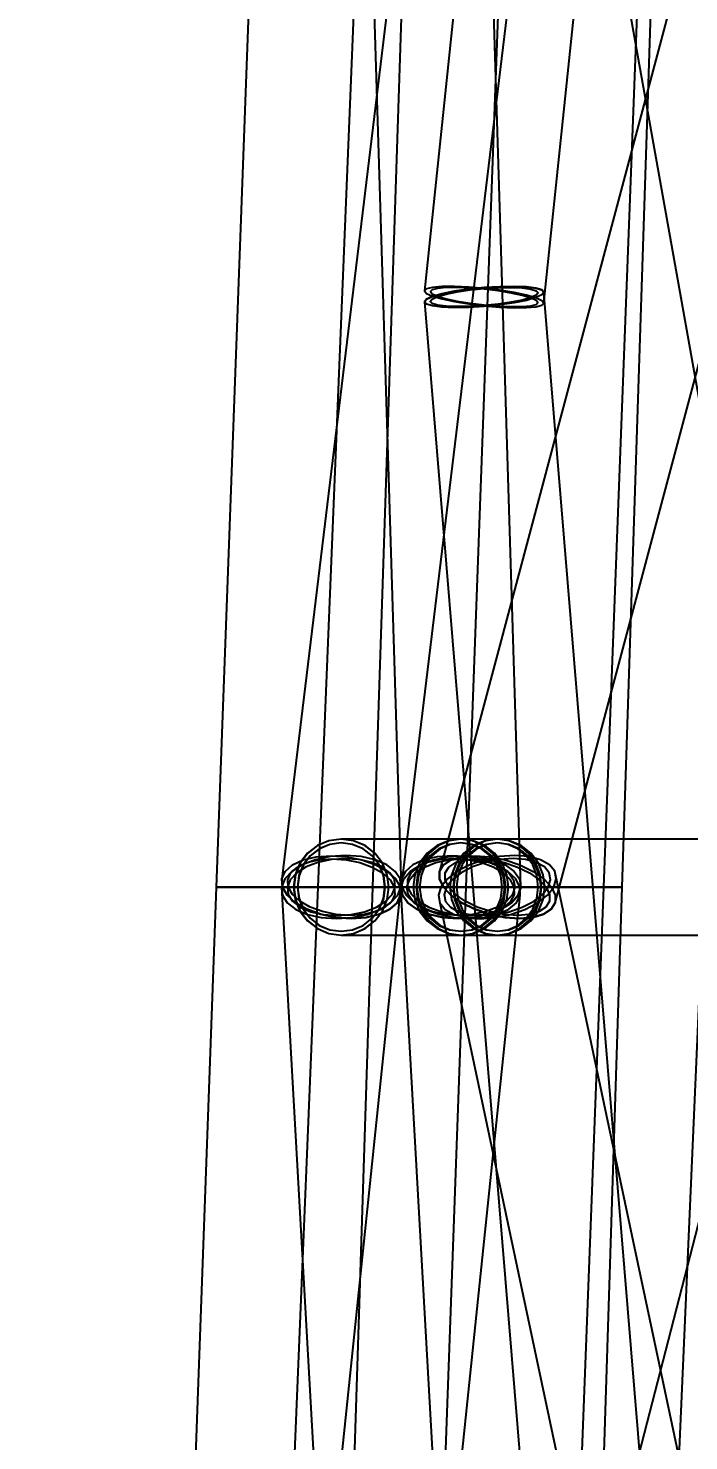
# Model space of a CAD drawing. Header units: millimetres. Extents: x -123812 to 252100, y -3000 to 639000.
# Drawn here: x -18928 to -16131, y 270154 to 276139 of the extents above; entities that cross this region are included whole.
import ezdxf

# ---------------------------------------------------------------- set-up
doc = ezdxf.new("R2010")
doc.units = ezdxf.units.MM
doc.layers.add('D-STR-DIM', color=7, linetype='Continuous', lineweight=13)
doc.layers.add('D-STR-STRC', color=7, linetype='Continuous', lineweight=25)
doc.styles.add('OpenSansCondensed-Light', font='OpenSansCondensed-Light.ttf')
doc.styles.add('TOWER_UNICODE', font='Arial Unicode.ttf')
doc.dimstyles.new('EZDXF', dxfattribs={"dimtxt": 0.25, "dimasz": 0.175, "dimexe": 0.375, "dimexo": 0.125, "dimgap": 0.1, "dimtad": 1, "dimlfac": 100, "dimzin": 12, "dimdsep": 46, "dimtxsty": 'OpenSansCondensed-Light', "dimblk": 'ARCHTICK', "dimcen": 2.5, "dimazin": 3, "dimtfac": 0.5, "dimtmove": 2, "dimatfit": 3})

# ---------------------------------------------------------------- blocks, each defined once
blk = doc.blocks.new('_ARCHTICK')
at = {"color": 0, "linetype": 'BYBLOCK', "const_width": 0.15}
blk.add_lwpolyline([(-0.5, -0.5), (0.5, 0.5)], dxfattribs=at)

msp = doc.modelspace()

# ---------------------------------------------------------------- linework, layer by layer
at = {"layer": 'D-STR-STRC'}
for points in [[(-14637, 300025.8), (-17249.6, 275025.8), (-17241, 275015.4), (-17215.8, 275003.9), (-17175.6, 274992.1), (-17123.3, 274980.9), (-17062.4, 274971), (-16997, 274963), (-16931.6, 274957.6), (-16870.6, 274955), (-16818.3, 274955.6), (-16778.2, 274959.1), (-16752.9, 274965.5), (-16744.3, 274974.2), (-14131.7, 299974.2)], [(-15188, 280066.4), (-17186.3, 272566.4), (-17186.5, 272534.4), (-17170, 272500), (-17137.8, 272465.6), (-17092.3, 272433.6), (-17036.5, 272406.1), (-16974.2, 272384.9), (-16909.6, 272371.7), (-16847.2, 272367.1), (-16791.1, 272371.7), (-16745.3, 272384.9), (-16712.9, 272406.1), (-16696, 272433.6), (-14697.7, 279933.6)], [(-16946.4, 280034.4), (-17854, 272534.4), (-17851.4, 272500), (-17831.9, 272465.6), (-17796.8, 272433.5), (-17748.4, 272405.9), (-17690, 272384.8), (-17625.7, 272371.5), (-17559.8, 272366.9), (-17496.8, 272371.5), (-17441, 272384.8), (-17396.2, 272405.9), (-17365.4, 272433.5), (-17350.8, 272465.6), (-16443.3, 279965.6)], [(-17580.6, 280000), (-17349.3, 272500), (-17343.5, 272465.6), (-17320.8, 272433.6), (-17282.7, 272406), (-17231.9, 272384.9), (-17171.8, 272371.6), (-17106.5, 272367.1), (-17040.5, 272371.6), (-16978.2, 272384.9), (-16924, 272406), (-16881.4, 272433.6), (-16853.4, 272465.6), (-16842, 272500), (-17073.2, 280000)], [(-17050.7, 279965.8), (-15711.7, 272465.8), (-15702.8, 272433.9), (-15677.3, 272406.5), (-15637.1, 272385.5), (-15584.9, 272372.3), (-15524.2, 272367.8), (-15459.2, 272372.3), (-15394.3, 272385.5), (-15333.9, 272406.5), (-15282.1, 272433.9), (-15242.6, 272465.8), (-15217.8, 272500), (-15209.7, 272534.2), (-16548.6, 280034.2)], [(-14679.2, 250020.4), (-16743.8, 275020.4), (-16752.4, 275030.1), (-16777.7, 275037.7), (-16818, 275042.8), (-16870.4, 275044.9), (-16931.4, 275044), (-16997, 275040.1), (-17062.5, 275033.5), (-17123.5, 275024.5), (-17176, 275013.9), (-17216.2, 275002.4), (-17241.5, 274990.7), (-17250.1, 274979.6), (-15185.6, 249979.6)], [(-15460.7, 272703.2), (-17095.6, 272703.2), (-17144.8, 272696.3), (-17190.5, 272676), (-17229.8, 272643.7), (-17260, 272601.6), (-17278.9, 272552.6), (-17285.4, 272500), (-17278.9, 272447.4), (-17260, 272398.4), (-17229.8, 272356.3), (-17190.5, 272324), (-17144.8, 272303.7), (-17095.6, 272296.8), (-15460.7, 272296.8)], [(-15151.7, 272703.2), (-16941.1, 272703.2), (-16989.6, 272696.3), (-17034.8, 272676), (-17073.6, 272643.7), (-17103.4, 272601.6), (-17122.1, 272552.6), (-17128.5, 272500), (-17122.1, 272447.4), (-17103.4, 272398.4), (-17073.6, 272356.3), (-17034.8, 272324), (-16989.6, 272303.7), (-16941.1, 272296.8), (-15151.7, 272296.8)], [(-17623.4, 264965.6), (-16844.4, 272465.6), (-16845.3, 272500), (-16863.3, 272534.4), (-16897.2, 272566.4), (-16944.5, 272593.9), (-17002.2, 272615), (-17066.3, 272628.3), (-17132.3, 272632.8), (-17195.8, 272628.3), (-17252.5, 272615), (-17298.6, 272593.9), (-17330.8, 272566.4), (-17346.9, 272534.4), (-18126, 265034.4)], [(-16927.6, 265000), (-17349.4, 272500), (-17353, 272534.5), (-17373.5, 272566.7), (-17409.6, 272594.4), (-17458.9, 272615.6), (-17517.9, 272628.9), (-17582.7, 272633.4), (-17648.8, 272628.9), (-17711.8, 272615.6), (-17767.3, 272594.4), (-17811.6, 272566.7), (-17841.6, 272534.5), (-17855.3, 272500), (-17433.5, 265000)], [(-17149.3, 264933.8), (-15215.6, 272433.8), (-15214.6, 272465.7), (-15230.4, 272500), (-15261.9, 272534.3), (-15307, 272566.2), (-15362.5, 272593.7), (-15424.7, 272614.7), (-15489.4, 272628), (-15552.1, 272632.5), (-15608.6, 272628), (-15655, 272614.7), (-15688.2, 272593.7), (-15705.9, 272566.2), (-17639.6, 265066.2)], [(-15108.5, 265067), (-16697.6, 272567), (-16720.3, 272594.8), (-16758.1, 272616.1), (-16808.3, 272629.5), (-16867.6, 272634.1), (-16931.9, 272629.5), (-16996.9, 272616.1), (-17058, 272594.8), (-17111.2, 272567), (-17152.8, 272534.7), (-17179.9, 272500), (-17190.8, 272465.3), (-17184.7, 272433), (-15595.6, 264933)]]:
    msp.add_lwpolyline(points, dxfattribs=at)
for points in [[(-18131.5, 272500), (-17073.3, 272500), (-16798.5, 280000), (-17855.3, 280000)], [(-17701.8, 272500), (-16489.5, 272500), (-16203.4, 280000), (-17395.9, 280000)], [(-17470.2, 272500), (-16412, 272500), (-16166.5, 280000), (-17223.2, 280000)], [(-16997, 274959.9), (-17062.5, 274956), (-17123.5, 274955.1), (-17176, 274957.2), (-17216.2, 274962.3), (-17241.5, 274969.9), (-17250.1, 274979.6), (-17241.5, 274990.7), (-17216.2, 275002.4), (-17176, 275013.9), (-17123.5, 275024.5), (-17062.5, 275033.5), (-16997, 275040.1), (-16931.4, 275044), (-16870.4, 275044.9), (-16818, 275042.8), (-16777.7, 275037.7), (-16752.4, 275030.1), (-16743.8, 275020.4), (-16752.4, 275009.3), (-16777.7, 274997.6), (-16818, 274986.1), (-16870.4, 274975.5), (-16931.4, 274966.5)], [(-16997, 275037), (-17062.4, 275042.4), (-17123.3, 275045), (-17175.6, 275044.4), (-17215.8, 275040.9), (-17241, 275034.5), (-17249.6, 275025.8), (-17241, 275015.4), (-17215.8, 275003.9), (-17175.6, 274992.1), (-17123.3, 274980.9), (-17062.4, 274971), (-16997, 274963), (-16931.6, 274957.6), (-16870.6, 274955), (-16818.3, 274955.6), (-16778.2, 274959.1), (-16752.9, 274965.5), (-16744.3, 274974.2), (-16752.9, 274984.6), (-16778.2, 274996.1), (-16818.3, 275007.9), (-16870.6, 275019.1), (-16931.6, 275029)], [(-16997, 274963.8), (-17056, 274960.3), (-17111.1, 274959.5), (-17158.4, 274961.4), (-17194.6, 274966), (-17217.4, 274972.9), (-17225.2, 274981.6), (-17217.4, 274991.6), (-17194.6, 275002.2), (-17158.4, 275012.6), (-17111.1, 275022.1), (-17056, 275030.2), (-16997, 275036.2), (-16937.9, 275039.7), (-16882.8, 275040.5), (-16835.6, 275038.6), (-16799.3, 275034), (-16776.5, 275027.1), (-16768.7, 275018.4), (-16776.5, 275008.4), (-16799.3, 274997.8), (-16835.6, 274987.4), (-16882.8, 274977.9), (-16937.9, 274969.8)], [(-16997, 275033.4), (-17055.9, 275038.2), (-17110.9, 275040.5), (-17158, 275040.1), (-17194.2, 275036.9), (-17217, 275031.1), (-17224.8, 275023.3), (-17217, 275013.9), (-17194.2, 275003.5), (-17158, 274992.9), (-17110.9, 274982.8), (-17055.9, 274973.8), (-16997, 274966.6), (-16938, 274961.8), (-16883.1, 274959.5), (-16835.9, 274959.9), (-16799.7, 274963.1), (-16776.9, 274968.9), (-16769.2, 274976.7), (-16776.9, 274986.1), (-16799.7, 274996.5), (-16835.9, 275007.1), (-16883.1, 275017.2), (-16938, 275026.2)], [(-17804.3, 272500), (-17797.5, 272447.4), (-17777.3, 272398.4), (-17745.2, 272356.3), (-17703.4, 272324), (-17654.7, 272303.7), (-17602.4, 272296.8), (-17095.6, 272296.8), (-17043.4, 272303.7), (-16994.7, 272324), (-16952.8, 272356.3), (-16920.7, 272398.4), (-16900.6, 272447.4), (-16893.7, 272500), (-16900.6, 272552.6), (-16920.7, 272601.6), (-16952.8, 272643.7), (-16994.7, 272676), (-17043.4, 272696.3), (-17095.6, 272703.2), (-17602.4, 272703.2), (-17654.7, 272696.3), (-17703.4, 272676), (-17745.2, 272643.7), (-17777.3, 272601.6), (-17797.5, 272552.6)], [(-17804.3, 272500), (-17797.5, 272447.4), (-17777.3, 272398.4), (-17745.2, 272356.3), (-17703.4, 272324), (-17654.7, 272303.7), (-17602.4, 272296.8), (-17550.1, 272303.7), (-17501.4, 272324), (-17459.6, 272356.3), (-17427.5, 272398.4), (-17407.3, 272447.4), (-17400.4, 272500), (-17407.3, 272552.6), (-17427.5, 272601.6), (-17459.6, 272643.7), (-17501.4, 272676), (-17550.1, 272696.3), (-17602.4, 272703.2), (-17654.7, 272696.3), (-17703.4, 272676), (-17745.2, 272643.7), (-17777.3, 272601.6), (-17797.5, 272552.6)], [(-17803.5, 272500), (-17796.6, 272447.4), (-17776.5, 272398.4), (-17744.6, 272356.3), (-17702.9, 272324), (-17654.4, 272303.7), (-17602.4, 272296.8), (-16941.1, 272296.8), (-16889.1, 272303.7), (-16840.6, 272324), (-16798.9, 272356.3), (-16767, 272398.4), (-16746.9, 272447.4), (-16740, 272500), (-16746.9, 272552.6), (-16767, 272601.6), (-16798.9, 272643.7), (-16840.6, 272676), (-16889.1, 272696.3), (-16941.1, 272703.2), (-17602.4, 272703.2), (-17654.4, 272696.3), (-17702.9, 272676), (-17744.6, 272643.7), (-17776.5, 272601.6), (-17796.6, 272552.6)], [(-17803.5, 272500), (-17796.6, 272447.4), (-17776.5, 272398.4), (-17744.6, 272356.3), (-17702.9, 272324), (-17654.4, 272303.7), (-17602.4, 272296.8), (-17550.3, 272303.7), (-17501.8, 272324), (-17460.2, 272356.3), (-17428.2, 272398.4), (-17408.1, 272447.4), (-17401.3, 272500), (-17408.1, 272552.6), (-17428.2, 272601.6), (-17460.2, 272643.7), (-17501.8, 272676), (-17550.3, 272696.3), (-17602.4, 272703.2), (-17654.4, 272696.3), (-17702.9, 272676), (-17744.6, 272643.7), (-17776.5, 272601.6), (-17796.6, 272552.6)], [(-17788.4, 272500), (-17782.1, 272451.5), (-17763.5, 272406.4), (-17733.9, 272367.6), (-17695.4, 272337.9), (-17650.5, 272319.2), (-17602.4, 272312.8), (-17554.2, 272319.2), (-17509.4, 272337.9), (-17470.8, 272367.6), (-17441.3, 272406.4), (-17422.7, 272451.5), (-17416.3, 272500), (-17422.7, 272548.5), (-17441.3, 272593.6), (-17470.8, 272632.4), (-17509.4, 272662.1), (-17554.2, 272680.8), (-17602.4, 272687.2), (-17650.5, 272680.8), (-17695.4, 272662.1), (-17733.9, 272632.4), (-17763.5, 272593.6), (-17782.1, 272548.5)], [(-17787.7, 272500), (-17781.3, 272451.5), (-17762.8, 272406.4), (-17733.4, 272367.6), (-17695, 272337.9), (-17650.3, 272319.2), (-17602.4, 272312.8), (-17554.4, 272319.2), (-17509.7, 272337.9), (-17471.4, 272367.6), (-17441.9, 272406.4), (-17423.4, 272451.5), (-17417.1, 272500), (-17423.4, 272548.5), (-17441.9, 272593.6), (-17471.4, 272632.4), (-17509.7, 272662.1), (-17554.4, 272680.8), (-17602.4, 272687.2), (-17650.3, 272680.8), (-17695, 272662.1), (-17733.4, 272632.4), (-17762.8, 272593.6), (-17781.3, 272548.5)], [(-17297.6, 272500), (-17290.7, 272447.4), (-17270.5, 272398.4), (-17238.4, 272356.3), (-17196.6, 272324), (-17147.9, 272303.7), (-17095.6, 272296.8), (-17043.4, 272303.7), (-16994.7, 272324), (-16952.8, 272356.3), (-16920.7, 272398.4), (-16900.6, 272447.4), (-16893.7, 272500), (-16900.6, 272552.6), (-16920.7, 272601.6), (-16952.8, 272643.7), (-16994.7, 272676), (-17043.4, 272696.3), (-17095.6, 272703.2), (-17147.9, 272696.3), (-17196.6, 272676), (-17238.4, 272643.7), (-17270.5, 272601.6), (-17290.7, 272552.6)], [(-17285.4, 272500), (-17278.9, 272447.4), (-17260, 272398.4), (-17229.8, 272356.3), (-17190.5, 272324), (-17144.8, 272303.7), (-17095.6, 272296.8), (-17046.5, 272303.7), (-17000.8, 272324), (-16961.5, 272356.3), (-16931.3, 272398.4), (-16912.4, 272447.4), (-16905.9, 272500), (-16912.4, 272552.6), (-16931.3, 272601.6), (-16961.5, 272643.7), (-17000.8, 272676), (-17046.5, 272696.3), (-17095.6, 272703.2), (-17144.8, 272696.3), (-17190.5, 272676), (-17229.8, 272643.7), (-17260, 272601.6), (-17278.9, 272552.6)], [(-17281.7, 272500), (-17275.4, 272451.5), (-17256.8, 272406.4), (-17227.2, 272367.6), (-17188.7, 272337.9), (-17143.8, 272319.2), (-17095.6, 272312.8), (-17047.5, 272319.2), (-17002.6, 272337.9), (-16964.1, 272367.6), (-16934.5, 272406.4), (-16915.9, 272451.5), (-16909.6, 272500), (-16915.9, 272548.5), (-16934.5, 272593.6), (-16964.1, 272632.4), (-17002.6, 272662.1), (-17047.5, 272680.8), (-17095.6, 272687.2), (-17143.8, 272680.8), (-17188.7, 272662.1), (-17227.2, 272632.4), (-17256.8, 272593.6), (-17275.4, 272548.5)], [(-17270.5, 272500), (-17264.5, 272451.5), (-17247, 272406.4), (-17219.2, 272367.6), (-17183, 272337.9), (-17140.9, 272319.2), (-17095.6, 272312.8), (-17050.4, 272319.2), (-17008.2, 272337.9), (-16972, 272367.6), (-16944.3, 272406.4), (-16926.8, 272451.5), (-16920.8, 272500), (-16926.8, 272548.5), (-16944.3, 272593.6), (-16972, 272632.4), (-17008.2, 272662.1), (-17050.4, 272680.8), (-17095.6, 272687.2), (-17140.9, 272680.8), (-17183, 272662.1), (-17219.2, 272632.4), (-17247, 272593.6), (-17264.5, 272548.5)], [(-17142.2, 272500), (-17135.4, 272447.4), (-17115.3, 272398.4), (-17083.3, 272356.3), (-17041.7, 272324), (-16993.2, 272303.7), (-16941.1, 272296.8), (-16889.1, 272303.7), (-16840.6, 272324), (-16798.9, 272356.3), (-16767, 272398.4), (-16746.9, 272447.4), (-16740, 272500), (-16746.9, 272552.6), (-16767, 272601.6), (-16798.9, 272643.7), (-16840.6, 272676), (-16889.1, 272696.3), (-16941.1, 272703.2), (-16993.2, 272696.3), (-17041.7, 272676), (-17083.3, 272643.7), (-17115.3, 272601.6), (-17135.4, 272552.6)], [(-17128.5, 272500), (-17122.1, 272447.4), (-17103.4, 272398.4), (-17073.6, 272356.3), (-17034.8, 272324), (-16989.6, 272303.7), (-16941.1, 272296.8), (-16892.6, 272303.7), (-16847.4, 272324), (-16808.6, 272356.3), (-16778.9, 272398.4), (-16760.1, 272447.4), (-16753.8, 272500), (-16760.1, 272552.6), (-16778.9, 272601.6), (-16808.6, 272643.7), (-16847.4, 272676), (-16892.6, 272696.3), (-16941.1, 272703.2), (-16989.6, 272696.3), (-17034.8, 272676), (-17073.6, 272643.7), (-17103.4, 272601.6), (-17122.1, 272552.6)], [(-17126.4, 272500), (-17120.1, 272451.5), (-17101.6, 272406.4), (-17072.1, 272367.6), (-17033.8, 272337.9), (-16989.1, 272319.2), (-16941.1, 272312.8), (-16893.2, 272319.2), (-16848.5, 272337.9), (-16810.1, 272367.6), (-16780.7, 272406.4), (-16762.2, 272451.5), (-16755.9, 272500), (-16762.2, 272548.5), (-16780.7, 272593.6), (-16810.1, 272632.4), (-16848.5, 272662.1), (-16893.2, 272680.8), (-16941.1, 272687.2), (-16989.1, 272680.8), (-17033.8, 272662.1), (-17072.1, 272632.4), (-17101.6, 272593.6), (-17120.1, 272548.5)], [(-17113.8, 272500), (-17107.9, 272451.5), (-17090.6, 272406.4), (-17063.2, 272367.6), (-17027.5, 272337.9), (-16985.8, 272319.2), (-16941.1, 272312.8), (-16896.5, 272319.2), (-16854.8, 272337.9), (-16819.1, 272367.6), (-16791.6, 272406.4), (-16774.4, 272451.5), (-16768.5, 272500), (-16774.4, 272548.5), (-16791.6, 272593.6), (-16819.1, 272632.4), (-16854.8, 272662.1), (-16896.5, 272680.8), (-16941.1, 272687.2), (-16985.8, 272680.8), (-17027.5, 272662.1), (-17063.2, 272632.4), (-17090.6, 272593.6), (-17107.9, 272548.5)], [(-17855.3, 272500), (-17851.8, 272465.5), (-17831.3, 272433.3), (-17795.2, 272405.6), (-17745.9, 272384.4), (-17686.9, 272371.1), (-17622.1, 272366.6), (-17555.9, 272371.1), (-17493, 272384.4), (-17437.4, 272405.6), (-17393.2, 272433.3), (-17363.2, 272465.5), (-17349.4, 272500), (-17353, 272534.5), (-17373.5, 272566.7), (-17409.6, 272594.4), (-17458.9, 272615.6), (-17517.9, 272628.9), (-17582.7, 272633.4), (-17648.8, 272628.9), (-17711.8, 272615.6), (-17767.3, 272594.4), (-17811.6, 272566.7), (-17841.6, 272534.5)], [(-17353.3, 272500), (-17350.8, 272465.6), (-17365.4, 272433.5), (-17396.2, 272405.9), (-17441, 272384.8), (-17496.8, 272371.5), (-17559.8, 272366.9), (-17625.7, 272371.5), (-17690, 272384.8), (-17748.4, 272405.9), (-17796.8, 272433.5), (-17831.9, 272465.6), (-17851.4, 272500), (-17854, 272534.4), (-17839.3, 272566.5), (-17808.6, 272594.1), (-17763.8, 272615.2), (-17708, 272628.5), (-17645, 272633.1), (-17579, 272628.5), (-17514.7, 272615.2), (-17456.4, 272594.1), (-17408, 272566.5), (-17372.9, 272534.4)], [(-17830.4, 272500), (-17827.3, 272468.9), (-17808.8, 272439.8), (-17776.2, 272414.9), (-17731.8, 272395.8), (-17678.6, 272383.8), (-17620.1, 272379.7), (-17560.5, 272383.8), (-17503.7, 272395.8), (-17453.7, 272414.9), (-17413.8, 272439.8), (-17386.7, 272468.9), (-17374.3, 272500), (-17377.5, 272531.1), (-17396, 272560.2), (-17428.6, 272585.1), (-17473, 272604.2), (-17526.2, 272616.2), (-17584.6, 272620.3), (-17644.3, 272616.2), (-17701, 272604.2), (-17751.1, 272585.1), (-17791, 272560.2), (-17818.1, 272531.1)], [(-17377.9, 272500), (-17375.6, 272468.9), (-17388.8, 272440), (-17416.5, 272415.2), (-17456.9, 272396.1), (-17507.2, 272384.1), (-17564, 272380), (-17623.4, 272384.1), (-17681.4, 272396.1), (-17734, 272415.2), (-17777.6, 272440), (-17809.3, 272468.9), (-17826.9, 272500), (-17829.2, 272531.1), (-17816, 272560), (-17788.3, 272584.8), (-17747.9, 272603.9), (-17697.6, 272615.9), (-17640.8, 272620), (-17581.3, 272615.9), (-17523.4, 272603.9), (-17470.8, 272584.8), (-17427.1, 272560), (-17395.4, 272531.1)], [(-16842, 272500), (-16853.4, 272465.6), (-16881.4, 272433.6), (-16924, 272406), (-16978.2, 272384.9), (-17040.5, 272371.6), (-17106.5, 272367.1), (-17171.8, 272371.6), (-17231.9, 272384.9), (-17282.7, 272406), (-17320.8, 272433.6), (-17343.5, 272465.6), (-17349.3, 272500), (-17337.9, 272534.4), (-17309.9, 272566.4), (-17267.3, 272594), (-17213.1, 272615.1), (-17150.8, 272628.4), (-17084.8, 272632.9), (-17019.5, 272628.4), (-16959.4, 272615.1), (-16908.6, 272594), (-16870.5, 272566.4), (-16847.8, 272534.4)], [(-17346, 272500), (-17328, 272465.6), (-17294.1, 272433.6), (-17246.7, 272406.1), (-17189.1, 272385), (-17125, 272371.7), (-17059, 272367.2), (-16995.4, 272371.7), (-16938.7, 272385), (-16892.7, 272406.1), (-16860.5, 272433.6), (-16844.4, 272465.6), (-16845.3, 272500), (-16863.3, 272534.4), (-16897.2, 272566.4), (-16944.5, 272593.9), (-17002.2, 272615), (-17066.3, 272628.3), (-17132.3, 272632.8), (-17195.8, 272628.3), (-17252.5, 272615), (-17298.6, 272593.9), (-17330.8, 272566.4), (-17346.9, 272534.4)], [(-16866.9, 272500), (-16877.3, 272469), (-16902.5, 272440.1), (-16940.8, 272415.3), (-16989.8, 272396.2), (-17045.9, 272384.3), (-17105.4, 272380.2), (-17164.3, 272384.3), (-17218.5, 272396.2), (-17264.3, 272415.3), (-17298.6, 272440.1), (-17319.1, 272469), (-17324.4, 272500), (-17314, 272531), (-17288.8, 272559.9), (-17250.4, 272584.7), (-17201.5, 272603.8), (-17145.4, 272615.7), (-17085.8, 272619.8), (-17027, 272615.7), (-16972.8, 272603.8), (-16927, 272584.7), (-16892.7, 272559.9), (-16872.2, 272531)], [(-17321.3, 272500), (-17305.1, 272469), (-17274.6, 272440.1), (-17231.9, 272415.3), (-17179.9, 272396.3), (-17122.1, 272384.3), (-17062.6, 272380.2), (-17005.3, 272384.3), (-16954.2, 272396.3), (-16912.7, 272415.3), (-16883.7, 272440.1), (-16869.1, 272469), (-16869.9, 272500), (-16886.2, 272531), (-16916.7, 272559.9), (-16959.4, 272584.7), (-17011.4, 272603.7), (-17069.1, 272615.7), (-17128.7, 272619.8), (-17186, 272615.7), (-17237.1, 272603.7), (-17278.6, 272584.7), (-17307.6, 272559.9), (-17322.2, 272531)], [(-17179.9, 272500), (-17190.8, 272465.3), (-17184.7, 272433), (-17162, 272405.2), (-17124.2, 272383.9), (-17074, 272370.5), (-17014.7, 272365.9), (-16950.4, 272370.5), (-16885.4, 272383.9), (-16824.3, 272405.2), (-16771.1, 272433), (-16729.5, 272465.3), (-16702.4, 272500), (-16691.5, 272534.7), (-16697.6, 272567), (-16720.3, 272594.8), (-16758.1, 272616.1), (-16808.3, 272629.5), (-16867.6, 272634.1), (-16931.9, 272629.5), (-16996.9, 272616.1), (-17058, 272594.8), (-17111.2, 272567), (-17152.8, 272534.7)], [(-16712.3, 272500), (-16695.8, 272465.6), (-16696, 272433.6), (-16712.9, 272406.1), (-16745.3, 272384.9), (-16791.1, 272371.7), (-16847.2, 272367.1), (-16909.6, 272371.7), (-16974.2, 272384.9), (-17036.5, 272406.1), (-17092.3, 272433.6), (-17137.8, 272465.6), (-17170, 272500), (-17186.5, 272534.4), (-17186.3, 272566.4), (-17169.4, 272593.9), (-17136.9, 272615.1), (-17091.1, 272628.3), (-17035.1, 272632.9), (-16972.7, 272628.3), (-16908.1, 272615.1), (-16845.8, 272593.9), (-16790, 272566.4), (-16744.4, 272534.4)], [(-17156.4, 272500), (-17166.3, 272468.7), (-17160.7, 272439.6), (-17140.2, 272414.5), (-17106.2, 272395.3), (-17060.9, 272383.2), (-17007.4, 272379.1), (-16949.5, 272383.2), (-16890.9, 272395.3), (-16835.8, 272414.5), (-16787.8, 272439.6), (-16750.3, 272468.7), (-16725.9, 272500), (-16716, 272531.3), (-16721.6, 272560.4), (-16742, 272585.5), (-16776.1, 272604.7), (-16821.4, 272616.8), (-16874.9, 272620.9), (-16932.8, 272616.8), (-16991.4, 272604.7), (-17046.5, 272585.5), (-17094.4, 272560.4), (-17131.9, 272531.3)], [(-16734.8, 272500), (-16719.9, 272469), (-16720.1, 272440.1), (-16735.4, 272415.3), (-16764.6, 272396.3), (-16805.9, 272384.3), (-16856.4, 272380.2), (-16912.7, 272384.3), (-16970.9, 272396.3), (-17027.1, 272415.3), (-17077.4, 272440.1), (-17118.5, 272469), (-17147.4, 272500), (-17162.3, 272531), (-17162.2, 272559.9), (-17146.9, 272584.7), (-17117.7, 272603.7), (-17076.4, 272615.7), (-17025.9, 272619.8), (-16969.6, 272615.7), (-16911.4, 272603.7), (-16855.2, 272584.7), (-16804.8, 272559.9), (-16763.8, 272531)], [(-18404.5, 265000), (-17344.9, 265000), (-17073.3, 272500), (-18131.5, 272500)], [(-17073.3, 272500), (-17091.3, 272500), (-17144.2, 272500), (-17228.3, 272500), (-17337.8, 272500), (-17465.4, 272500), (-17602.4, 272500), (-17739.3, 272500), (-17866.9, 272500), (-17976.5, 272500), (-18060.6, 272500), (-18113.5, 272500), (-18131.5, 272500), (-18113.5, 272500), (-18060.6, 272500), (-17976.5, 272500), (-17866.9, 272500), (-17739.3, 272500), (-17602.4, 272500), (-17465.4, 272500), (-17337.8, 272500), (-17228.3, 272500), (-17144.2, 272500), (-17091.3, 272500)], [(-17073.3, 272500), (-17091.3, 272500), (-17144.2, 272500), (-17228.3, 272500), (-17337.8, 272500), (-17465.4, 272500), (-17602.4, 272500), (-17739.3, 272500), (-17866.9, 272500), (-17976.5, 272500), (-18060.6, 272500), (-18113.5, 272500), (-18131.5, 272500), (-18113.5, 272500), (-18060.6, 272500), (-17976.5, 272500), (-17866.9, 272500), (-17739.3, 272500), (-17602.4, 272500), (-17465.4, 272500), (-17337.8, 272500), (-17228.3, 272500), (-17144.2, 272500), (-17091.3, 272500)], [(-17115.7, 272500), (-17132.3, 272500), (-17180.9, 272500), (-17258.3, 272500), (-17359, 272500), (-17476.4, 272500), (-17602.4, 272500), (-17728.3, 272500), (-17845.7, 272500), (-17946.5, 272500), (-18023.9, 272500), (-18072.5, 272500), (-18089.1, 272500), (-18072.5, 272500), (-18023.9, 272500), (-17946.5, 272500), (-17845.7, 272500), (-17728.3, 272500), (-17602.4, 272500), (-17476.4, 272500), (-17359, 272500), (-17258.3, 272500), (-17180.9, 272500), (-17132.3, 272500)], [(-17115.7, 272500), (-17132.3, 272500), (-17180.9, 272500), (-17258.3, 272500), (-17359, 272500), (-17476.4, 272500), (-17602.4, 272500), (-17728.3, 272500), (-17845.7, 272500), (-17946.5, 272500), (-18023.9, 272500), (-18072.5, 272500), (-18089.1, 272500), (-18072.5, 272500), (-18023.9, 272500), (-17946.5, 272500), (-17845.7, 272500), (-17728.3, 272500), (-17602.4, 272500), (-17476.4, 272500), (-17359, 272500), (-17258.3, 272500), (-17180.9, 272500), (-17132.3, 272500)], [(-18010.5, 265000), (-16778.4, 265000), (-16489.5, 272500), (-17701.8, 272500)], [(-17710.4, 265000), (-16650.8, 265000), (-16412, 272500), (-17470.2, 272500)], [(-16489.5, 272500), (-16510.2, 272500), (-16570.7, 272500), (-16667, 272500), (-16792.6, 272500), (-16938.8, 272500), (-17095.6, 272500), (-17252.5, 272500), (-17398.7, 272500), (-17524.2, 272500), (-17620.6, 272500), (-17681.1, 272500), (-17701.8, 272500), (-17681.1, 272500), (-17620.6, 272500), (-17524.2, 272500), (-17398.7, 272500), (-17252.5, 272500), (-17095.6, 272500), (-16938.8, 272500), (-16792.6, 272500), (-16667, 272500), (-16570.7, 272500), (-16510.2, 272500)], [(-16412, 272500), (-16430.1, 272500), (-16482.9, 272500), (-16567, 272500), (-16676.6, 272500), (-16804.2, 272500), (-16941.1, 272500), (-17078.1, 272500), (-17205.7, 272500), (-17315.3, 272500), (-17399.4, 272500), (-17452.2, 272500), (-17470.2, 272500), (-17452.2, 272500), (-17399.4, 272500), (-17315.3, 272500), (-17205.7, 272500), (-17078.1, 272500), (-16941.1, 272500), (-16804.2, 272500), (-16676.6, 272500), (-16567, 272500), (-16482.9, 272500), (-16430.1, 272500)], [(-16412, 272500), (-16430.1, 272500), (-16482.9, 272500), (-16567, 272500), (-16676.6, 272500), (-16804.2, 272500), (-16941.1, 272500), (-17078.1, 272500), (-17205.7, 272500), (-17315.3, 272500), (-17399.4, 272500), (-17452.2, 272500), (-17470.2, 272500), (-17452.2, 272500), (-17399.4, 272500), (-17315.3, 272500), (-17205.7, 272500), (-17078.1, 272500), (-16941.1, 272500), (-16804.2, 272500), (-16676.6, 272500), (-16567, 272500), (-16482.9, 272500), (-16430.1, 272500)], [(-16454.5, 272500), (-16471.1, 272500), (-16519.7, 272500), (-16597, 272500), (-16697.8, 272500), (-16815.2, 272500), (-16941.1, 272500), (-17067.1, 272500), (-17184.5, 272500), (-17285.3, 272500), (-17362.6, 272500), (-17411.2, 272500), (-17427.8, 272500), (-17411.2, 272500), (-17362.6, 272500), (-17285.3, 272500), (-17184.5, 272500), (-17067.1, 272500), (-16941.1, 272500), (-16815.2, 272500), (-16697.8, 272500), (-16597, 272500), (-16519.7, 272500), (-16471.1, 272500)], [(-16454.5, 272500), (-16471.1, 272500), (-16519.7, 272500), (-16597, 272500), (-16697.8, 272500), (-16815.2, 272500), (-16941.1, 272500), (-17067.1, 272500), (-17184.5, 272500), (-17285.3, 272500), (-17362.6, 272500), (-17411.2, 272500), (-17427.8, 272500), (-17411.2, 272500), (-17362.6, 272500), (-17285.3, 272500), (-17184.5, 272500), (-17067.1, 272500), (-16941.1, 272500), (-16815.2, 272500), (-16697.8, 272500), (-16597, 272500), (-16519.7, 272500), (-16471.1, 272500)], [(-16395.8, 265000), (-15163.7, 265000), (-14854.6, 272500), (-16066.8, 272500)]]:
    msp.add_lwpolyline(points, close=True, dxfattribs=at)

# ---------------------------------------------------------------- dimensions: what is measured, and where the dimension line sits
at = {"layer": 'D-STR-DIM'}
msp.add_linear_dim(base=(-112000, 0), p1=(0, 0), p2=(0, 634000), angle=90, dimstyle='EZDXF', override={"dimtxt": 8400, "dimasz": 3750, "dimexe": 2100, "dimexo": 1800, "dimgap": 2100, "dimtad": 1, "dimdec": 0, "dimlfac": 1, "dimlunit": 2, "dimtxsty": 'TOWER_UNICODE', "dimclrd": 7, "dimclre": 7, "dimclrt": 7}, dxfattribs=at).render()

doc.saveas('drawing.dxf')
